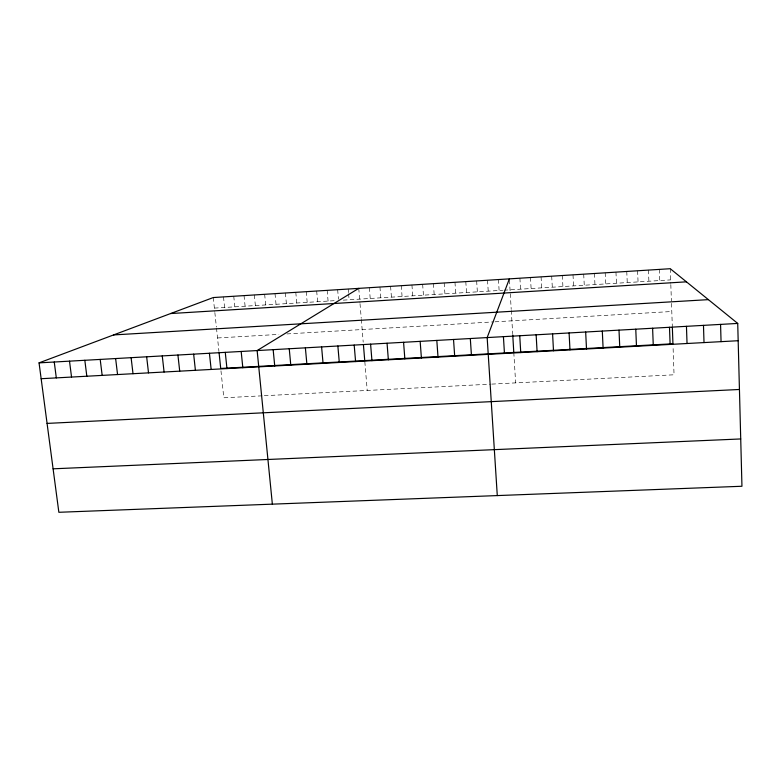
<?xml version="1.0" encoding="UTF-8"?>
<svg xmlns="http://www.w3.org/2000/svg" width="781" height="781" viewBox="0 0 781 781"><rect width="100%" height="100%" fill="white"/><g stroke="black" fill="none" stroke-linecap="round" stroke-linejoin="round"><path stroke-width="0.59" stroke-dasharray="3.9 2.93" d="M214.394 308.105L336.25 300.568M343.259 300.138L502.759 290.268M503.97 290.2L670.654 279.891M217.528 337.968L278.905 334.395M286.93 333.926L493.797 321.879M495.008 321.811L671.787 311.512M262.025 395.83L223.805 397.783L220.838 369.54M264.281 395.713L490.536 384.164M491.727 384.106L674.052 374.792L673.027 346.081M213.281 297.551L214.736 311.434M214.853 312.537L216.366 326.936M216.483 328.04L218.953 351.548M223.503 296.907L224.596 307.47M233.753 296.253L234.837 306.835M244.033 295.608L245.097 306.201M264.661 294.31L265.696 304.932M254.333 294.954L255.377 305.566M275.01 293.656L276.025 304.287M285.387 293.002L286.393 303.653M295.794 292.338L296.78 303.008M306.22 291.684L307.187 302.364M316.676 291.02L317.633 301.72M327.151 290.366L328.088 301.075M337.656 289.702L338.476 299.23M348.189 289.038L348.492 292.611M348.599 293.802L349.097 299.777M358.752 288.365L359.924 302.511M360.012 303.643L361.232 318.306M361.33 319.429L363.214 342.224M364.834 361.71L367.216 390.461M369.335 287.701L370.214 298.469M379.947 287.027L380.806 297.815M390.588 286.363L391.427 297.151M401.249 285.69L402.078 296.497M411.938 285.016L412.749 295.833M422.658 284.333L423.448 295.179M433.396 283.659L434.177 294.515M444.174 282.976L444.936 293.851M454.972 282.292L455.714 293.178M465.798 281.609L466.521 292.514M476.654 280.926L477.357 291.84M487.529 280.242L488.223 291.167M498.434 279.549L499.118 290.493M509.446 280.076L511.213 309.374M511.282 310.526L512.678 333.751M513.8 352.465L515.626 382.885M530.484 277.528L531.109 288.521M519.912 278.202L520.556 289.175M541.077 276.865L541.682 287.867M551.698 276.191L552.294 287.213M562.34 275.517L562.916 286.549M573.01 274.844L573.576 285.895M583.71 274.17L584.256 285.231M594.439 273.496L594.956 284.567M605.187 272.813L605.695 283.903M615.965 272.139L616.453 283.239M626.772 271.456L627.241 282.576M637.599 270.773L638.057 281.902M648.455 270.089L648.894 281.238M659.34 269.396L659.76 280.564M670.254 268.713L670.781 283.415M670.82 284.587L671.406 301.007M671.494 303.34L672.304 325.892"/><path stroke-width="1.17" d="M509.378 278.866L487.159 337.577L497.282 495.584M358.752 288.365L257.134 350.562L272.364 504.155M39.05 362.872L213.281 297.551L670.254 268.713L737.723 323.432L741.95 486.26L58.858 512.287L39.05 362.872L737.723 323.432M170.58 313.562L686.431 281.834M113.567 334.932L708.387 299.64M41.149 378.717L738.172 340.721M47.075 423.409L739.441 389.475M53.098 468.815L740.72 438.951M54.25 362.013L56.32 377.887M69.509 361.154L71.54 377.057M84.826 360.295L86.828 376.227M100.193 359.426L102.165 375.388M115.627 358.557L117.56 374.558M131.11 357.678L133.014 373.709M146.652 356.8L148.517 372.869M162.263 355.921L164.088 372.02M177.922 355.033L179.718 371.16M193.649 354.144L195.406 370.311M209.425 353.256L211.153 369.452M225.27 352.358L226.959 368.593M219.07 352.68L220.72 368.456L672.939 343.777L672.343 327.083M241.173 351.46L242.823 367.724M273.155 349.654L274.736 365.986M289.243 348.746L290.786 365.108M305.381 347.838L306.894 364.229M321.596 346.92L323.061 363.35M337.861 346.003L339.296 362.462M354.193 345.085L355.589 361.574M363.409 344.528L364.737 360.597M370.594 344.157L371.941 360.685M387.054 343.23L388.362 359.787M403.572 342.293L404.851 358.889M420.158 341.356L421.398 357.991M436.813 340.418L438.014 357.083M453.527 339.471L454.688 356.175M470.308 338.524L471.431 355.267M503.423 336.66L504.458 353.461M519.746 335.732L520.742 352.573M512.746 334.922L513.8 352.465M536.137 334.805L537.094 351.684M552.587 333.877L553.495 350.786M569.095 332.95L569.974 349.888M585.672 332.013L586.502 348.99M602.307 331.076L603.098 348.082M619.011 330.129L619.753 347.174M635.773 329.182L636.476 346.266M652.604 328.235L653.267 345.348M669.493 327.278L670.118 344.431M686.45 326.321L687.036 343.513M703.476 325.365L704.013 342.586M720.57 324.398L721.058 341.658"/></g></svg>
